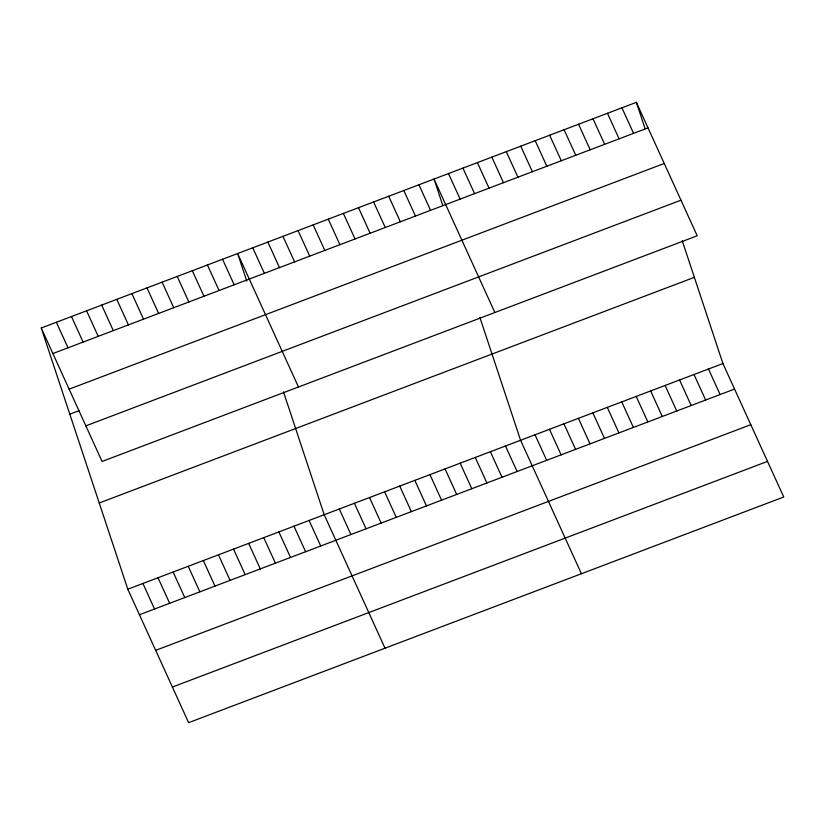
<?xml version="1.0" encoding="UTF-8"?>
<svg xmlns="http://www.w3.org/2000/svg" width="825" height="825" viewBox="0 0 825 825"><rect width="100%" height="100%" fill="white"/><g stroke="black" fill="none" stroke-linecap="round" stroke-linejoin="round"><path stroke-width="1.24" d="M41.25 327.999L636.374 102.331L697.197 235.795L102.073 461.464L41.25 327.999L127.803 589.205L188.626 722.669L783.75 497.001L722.927 363.536L682.223 240.704M52.893 353.533L648.007 127.875M69.125 389.153L664.238 163.484M69.816 414.191L79.107 410.664M85.841 425.844L680.965 200.186M99.237 503.002L694.361 277.334M127.803 589.205L722.927 363.536M139.446 614.738L734.559 389.07M155.667 650.358L750.791 424.689M172.394 687.05L767.518 461.392M621.916 107.807L633.559 133.351M607.468 113.293L619.101 138.827M708.469 369.012L720.112 394.556M593.01 118.769L604.653 144.313M694.021 374.498L705.653 400.032M578.562 124.255L590.195 149.789M679.563 379.974L691.206 405.518M564.104 129.731L575.747 155.275M665.115 385.461L676.748 410.994M549.656 135.218L561.289 160.751M650.657 390.937L662.3 416.481M535.198 140.693L546.841 166.237M636.209 396.423L647.842 421.957M520.75 146.169L532.383 171.713M621.751 401.899L633.394 427.443M506.292 151.656L517.935 177.189M607.303 407.375L618.936 432.919M491.844 157.132L503.477 182.676M592.845 412.861L604.488 438.395M477.386 162.618L489.029 188.152M578.397 418.337L590.03 443.881M462.938 168.094L474.571 193.638M563.939 423.823L575.582 449.357M448.48 173.58L460.123 199.114M549.491 429.299L561.124 454.843M494.856 312.52L434.032 179.056L442.757 205.394M535.033 434.785L546.676 460.319M418.925 184.79L430.567 210.323M581.408 573.726L520.585 440.261L479.882 317.429M403.817 190.513L415.46 216.057M505.478 445.995L517.11 471.529M388.709 196.247L400.352 221.781M490.37 451.718L502.012 477.262M373.601 201.97L385.244 227.514M475.262 457.452L486.905 482.986M358.493 207.704L370.136 233.238M460.154 463.176L471.797 488.709M343.386 213.428L355.028 238.972M445.046 468.899L456.689 494.443M328.278 219.151L339.921 244.695M429.938 474.633L441.581 500.167M313.18 224.885L324.813 250.418M414.831 480.356L426.473 505.9M298.073 230.608L309.705 256.152M399.723 486.09L411.366 511.624M282.965 236.342L294.597 261.876M384.625 491.813L396.258 517.357M267.857 242.065L279.489 267.609M369.517 497.547L381.15 523.081M252.749 247.799L264.382 273.333M354.41 503.271L366.042 528.815M298.464 386.997L237.641 253.523L246.768 281.057M339.302 509.004L350.934 534.538M222.533 259.256L234.176 284.79M385.017 648.202L324.194 514.728L283.491 391.896M207.426 264.98L219.068 290.524M309.086 520.462L320.729 545.995M192.318 270.713L203.961 296.247M293.978 526.185L305.621 551.729M177.21 276.437L188.853 301.981M278.871 531.919L290.513 557.452M162.102 282.171L173.745 307.704M263.763 537.642L275.406 563.186M146.994 287.894L158.637 313.438M248.655 543.376L260.298 568.91M131.897 293.628L143.529 319.162M233.547 549.099L245.19 574.643M116.789 299.351L128.422 324.895M218.439 554.833L230.082 580.367M101.681 305.085L113.314 330.619M203.342 560.557L214.974 586.101M86.573 310.808L98.206 336.353M188.234 566.29L199.867 591.824M71.466 316.542L83.098 342.076M173.126 572.014L184.759 597.558M56.358 322.266L68.001 347.81M158.018 577.748L169.651 603.281M142.911 583.471L154.543 609.015M636.374 102.331L645.098 128.669"/></g></svg>
